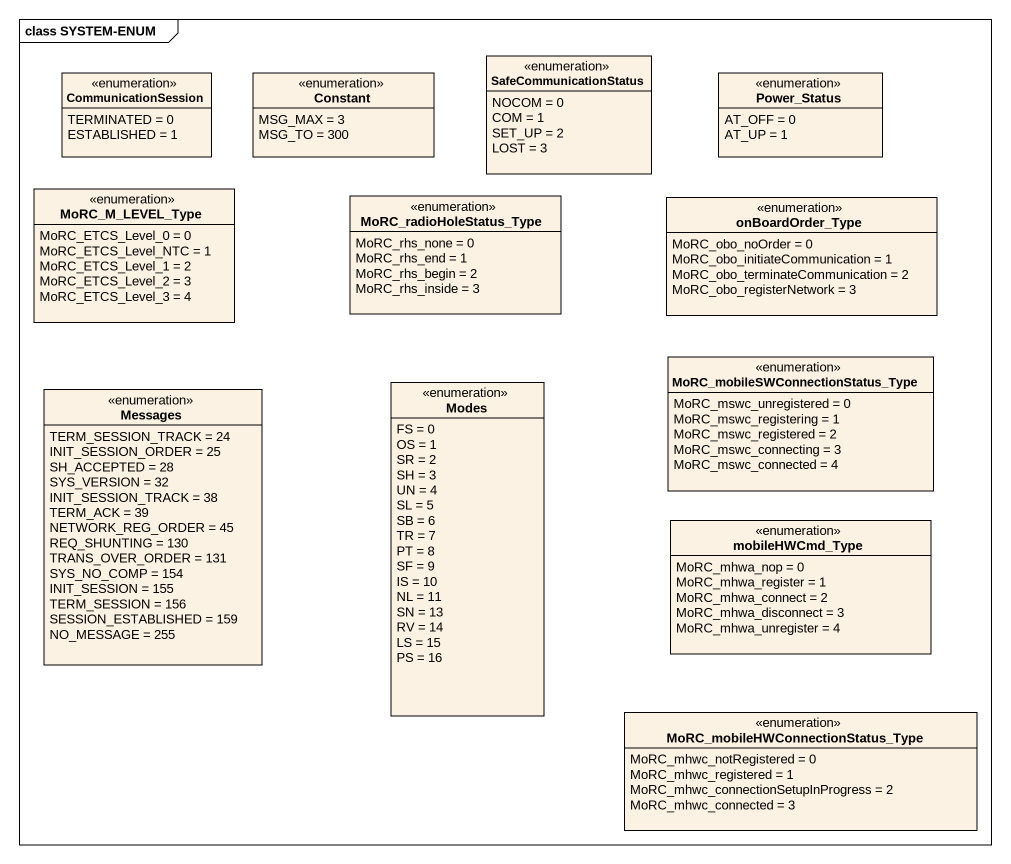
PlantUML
@startuml
mainframe class SYSTEM-ENUM
hide circle
hide empty members
enum CommunicationSession {
  TERMINATED = 0
  ESTABLISHED = 1
}
enum Constant {
  MSG_MAX = 3
  MSG_TO = 300
}
enum SafeCommunicationStatus {
  NOCOM = 0
  COM = 1
  SET_UP = 2
  LOST = 3
}
enum Power_Status {
  AT_OFF = 0
  AT_UP = 1
}
enum MoRC_M_LEVEL_Type {
  MoRC_ETCS_Level_0 = 0
  MoRC_ETCS_Level_NTC = 1
  MoRC_ETCS_Level_1 = 2
  MoRC_ETCS_Level_2 = 3
  MoRC_ETCS_Level_3 = 4
}
enum MoRC_radioHoleStatus_Type {
  MoRC_rhs_none = 0
  MoRC_rhs_end = 1
  MoRC_rhs_begin = 2
  MoRC_rhs_inside = 3
}
enum onBoardOrder_Type {
  MoRC_obo_noOrder = 0
  MoRC_obo_initiateCommunication = 1
  MoRC_obo_terminateCommunication = 2
  MoRC_obo_registerNetwork = 3
}
enum "MoRC_mobileSWConnectionStatus_Type" as MoRC_mobileSWConnectionStatu {
  MoRC_mswc_unregistered = 0
  MoRC_mswc_registering = 1
  MoRC_mswc_registered = 2
  MoRC_mswc_connecting = 3
  MoRC_mswc_connected = 4
}
enum Messages {
  TERM_SESSION_TRACK = 24
  INIT_SESSION_ORDER = 25
  SH_ACCEPTED = 28
  SYS_VERSION = 32
  INIT_SESSION_TRACK = 38
  TERM_ACK = 39
  NETWORK_REG_ORDER = 45
  REQ_SHUNTING = 130
  TRANS_OVER_ORDER = 131
  SYS_NO_COMP = 154
  INIT_SESSION = 155
  TERM_SESSION = 156
  SESSION_ESTABLISHED = 159
  NO_MESSAGE = 255
}
enum Modes {
  FS = 0
  OS = 1
  SR = 2
  SH = 3
  UN = 4
  SL = 5
  SB = 6
  TR = 7
  PT = 8
  SF = 9
  IS = 10
  NL = 11
  SN = 13
  RV = 14
  LS = 15
  PS = 16
}
enum mobileHWCmd_Type {
  MoRC_mhwa_nop = 0
  MoRC_mhwa_register = 1
  MoRC_mhwa_connect = 2
  MoRC_mhwa_disconnect = 3
  MoRC_mhwa_unregister = 4
}
enum "MoRC_mobileHWConnectionStatus_Type" as MoRC_mobileHWConnectionStatu {
  MoRC_mhwc_notRegistered = 0
  MoRC_mhwc_registered = 1
  MoRC_mhwc_connectionSetupInProgress = 2
  MoRC_mhwc_connected = 3
}
@enduml
